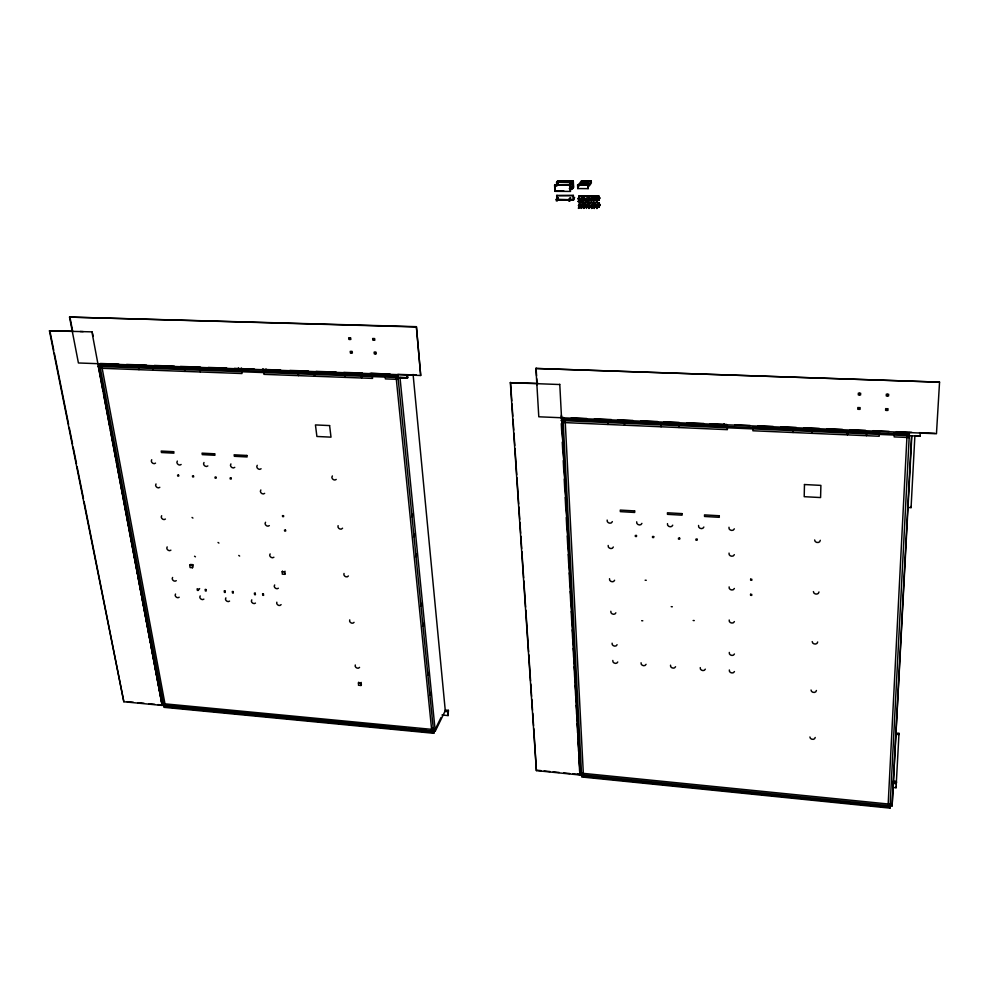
<?xml version="1.0" encoding="UTF-8"?>
<svg xmlns="http://www.w3.org/2000/svg" width="989" height="989" viewBox="0 0 989 989"><rect width="100%" height="100%" fill="white"/><g stroke="black" fill="none" stroke-linecap="round" stroke-linejoin="round"><path stroke-width="1.48" d="M793.054 432.514L793.116 428.596M811.771 433.318L811.858 429.399M847.425 434.876L847.548 430.932M858.897 409.372L858.959 407.653L857.834 407.517L857.772 409.236L858.897 409.372L860.059 409.322L860.121 407.604L858.959 407.653M859.416 394.994L859.49 393.263L858.353 393.14L858.291 394.871L859.416 394.994L860.578 394.957L860.653 393.226L859.49 393.263M939.55 382.15L535.927 368.464L538.795 416.789L936.459 433.751L939.55 382.15L535.927 368.464M866.463 435.692L866.611 431.748M886.762 410.472L886.836 408.741L887.998 408.692L887.924 410.423L885.612 410.336L885.687 408.605L886.836 408.741M887.405 396.033L887.479 394.302L888.654 394.252L888.567 395.996L886.255 395.909L886.329 394.166L887.479 394.302M888.097 805.553L907.012 435.469M562.988 417.791L581.717 776.983L889.976 808.124L909.435 432.552M572.742 773.843L892.103 805.961L911.537 435.654M911.809 436.322L892.103 805.961M892.993 787.454L896.059 787.751L896.368 782.175L893.302 781.879M907.989 507.468L911.067 507.629L914.887 435.865M893.265 782.398L896.331 782.695L899.001 733.356L895.923 733.072M561.122 420.56L920.042 436.186L920.215 433.021M920.042 436.186L915.443 435.642M899.001 733.356L898.927 734.567L895.861 734.295M896.059 787.751L896.145 786.23M896.368 782.175L896.269 783.696L893.203 783.399M896.331 782.695L896.405 781.434L893.351 781.137M911.067 507.629L911.141 506.393M889.976 808.124L890.137 805.676M607.159 520.078C606.442 523.008 611.437 524.578 612.352 521.611M608.186 545.471C607.469 548.363 612.414 549.921 613.328 547.004M609.521 578.713C608.828 581.557 613.687 583.102 614.602 580.246M610.819 611.276C610.151 614.058 614.935 615.591 615.863 612.821M612.104 643.184C611.462 645.916 616.147 647.436 617.087 644.717M612.797 660.454C612.166 663.162 616.815 664.67 617.754 661.987M636.693 521.809C635.939 524.776 640.983 526.333 641.91 523.366M641.07 662.766C640.415 665.498 645.1 666.994 646.064 664.311M667.476 523.626C666.697 526.618 671.791 528.151 672.73 525.184M670.517 665.177C669.837 667.934 674.572 669.405 675.549 666.722M698.568 525.456C697.752 528.485 702.895 529.993 703.859 527.026M700.261 667.6C699.557 670.394 704.329 671.84 705.33 669.157M728.98 527.248C728.139 530.302 733.331 531.798 734.32 528.831M729.041 553.086C728.225 556.102 733.344 557.586 734.345 554.656M729.128 586.897C728.337 589.852 733.368 591.323 734.37 588.467M729.214 620.004C728.448 622.897 733.393 624.356 734.394 621.574M729.301 652.419C728.547 655.274 733.418 656.708 734.431 653.989M729.338 669.973C728.609 672.792 733.43 674.226 734.444 671.543M192.027 517.457L192.917 518.063M194.549 556.226L195.426 556.819M820.314 540.303C820.091 543.542 814.615 543.109 814.652 539.957M818.979 591.966C818.719 595.118 813.391 594.636 813.403 591.583M218.025 542.466L218.915 543.072M817.68 641.997C817.396 645.063 812.204 644.531 812.204 641.577M816.432 690.47C816.123 693.45 811.054 692.881 811.029 690.013M815.22 737.46C814.874 740.365 809.929 739.747 809.904 736.978M238.757 555.447L239.647 556.053M276.821 602.19C275.795 604.514 279.702 606.863 281.111 604.625M338.114 525.666C336.952 528.138 341.106 530.611 342.565 528.188M344.011 573.472C342.886 575.895 346.954 578.293 348.4 575.957M581.557 774.807L577.502 773.942M349.735 619.88C348.635 622.254 352.628 624.578 354.062 622.341M538.239 383.423L510.349 382.694L536.397 770.616L580.147 775.017L561.406 415.083M646.262 580.296L645.137 580.222M355.298 664.967C354.223 667.278 358.142 669.528 359.563 667.377M642.788 620.783L641.663 620.709M672.335 606.764L671.21 606.677M694.278 620.585L693.141 620.499M536.397 770.616L533.776 728.646M441.959 714.998L448.091 715.566L448.376 710.325L445.31 710.04M448.091 715.566L448.376 710.325M434.666 729.857L433.615 732.008L163.865 706.097M441.032 717.495L433.652 732.528L163.939 706.603M99.543 363.729L164.1 707.345L433.751 733.294L435.197 728.782M396.132 377.415L431.76 730.859L435.247 731.192L445.285 710.708L413.093 374.448M433.343 727.644L433.454 731.118L163.89 704.848M580.147 775.017L559.774 384.214M358.71 682.2L358.475 685.253L360.936 685.476L361.442 684.623M360.936 685.476L361.17 682.422M151.713 459.724C150.081 461.851 153.616 464.991 155.533 463.112M156.015 483.955C154.395 486.069 157.906 489.159 159.81 487.317M177.315 461.072C175.659 463.223 179.207 466.375 181.148 464.484M161.652 515.726C160.045 517.816 163.519 520.832 165.41 519.052M203.994 462.493C202.288 464.645 205.873 467.822 207.838 465.918M167.178 546.892C165.596 548.957 169.032 551.899 170.899 550.168M597.109 208.506L597.813 206.998M599.136 206.071L600.125 204.55L599.161 206.886L595.23 206.862M598.988 206.726L595.044 206.701L598.988 206.726C602.153 200.878 591.682 200.792 595.044 206.701M596.701 208.506L597.405 206.998M230.919 463.915C229.164 466.091 232.798 469.281 234.764 467.364M594.414 208.481L595.057 202.56M596.577 205.415L597.715 204.327M596.59 205.836L597.294 204.327M598.901 200.223L598.741 195.896L594.785 195.871L594.785 200.038L598.901 200.223L599.866 197.899L597.245 197.874M593.993 208.481L594.698 206.973M591.917 208.469L592.634 206.961M594.599 204.303L593.956 206.033M596.416 201.397L597.554 200.31M596.429 201.805L597.146 200.31M594.302 205.811L594.612 204.711M599.866 197.899L598.877 199.407L594.933 199.37L593.721 201.793M590.025 205.996L590.062 206.825L593.981 206.849L594.995 205.329M172.593 577.465C171.023 579.492 174.447 582.373 176.277 580.691M594.785 200.038L598.728 200.062L598.741 195.896M596.738 199.123L597.455 197.627M591.496 208.456L592.213 206.961M589.221 208.444L589.938 206.936M591.373 205.378L592.522 204.29L591.805 205.786M591.385 205.786L592.522 204.29M589.716 202.77L593.808 202.547L589.716 202.77L589.877 206.664L593.808 206.689L589.877 206.664M596.33 199.123L597.035 197.627M257.239 465.312C255.459 467.488 259.106 470.702 261.096 468.774M594.698 197.862L593.684 199.37L589.741 199.333M588.814 206.812L588.64 202.51L584.709 202.485L584.895 206.775L588.814 206.812L589.84 205.292M594.03 199.11L594.748 197.615L594.018 198.69M593.536 200.025L589.592 200.001L593.721 200.186L594.735 198.678M588.801 208.444L589.518 206.936M175.535 594.03C173.977 596.046 177.377 598.889 179.194 597.232M586.316 208.419L587.454 206.911M591.212 201.36L592.362 200.273M589.407 204.266L588.776 205.996M591.224 201.768L591.941 200.273M589.11 205.774L589.419 204.674M586.613 205.749L587.33 204.253L586.18 205.341M591.533 199.086L592.25 197.602M589.432 196.094L593.548 195.871L589.432 196.094L589.592 200.001M584.709 206.614L588.801 206.404L584.709 206.614L584.709 202.485M583.621 208.395L584.338 206.886M584.029 208.395L584.759 206.899M588.504 201.336L589.654 200.26M588.517 201.756L589.246 200.26M586.193 205.749L587.33 204.253M588.64 202.51L584.536 202.733M591.113 199.086L591.83 197.59M260.836 489.963C259.056 492.114 262.691 495.266 264.656 493.375M583.918 205.724L584.647 204.228L583.893 205.316M588.814 198.665L589.135 197.577M589.531 197.825L588.504 199.333L584.573 199.308M583.658 206.763L583.473 202.473L579.554 202.448L579.739 206.738L583.658 206.763L584.697 205.242M588.356 199.988L584.425 199.963L588.542 200.149L589.568 198.641M581.112 207.962L582.274 206.874L581.544 208.382M581.124 208.37L582.274 206.874M586.007 201.323L587.169 200.235L586.44 201.731M586.032 201.731L587.169 200.235M583.621 205.947L584.66 204.426M200.198 595.91C198.604 597.937 202.028 600.793 203.87 599.124M583.473 202.473L579.381 202.683L579.554 206.577L583.473 206.602L579.554 206.577M581.433 205.712L582.162 204.204L581 205.292M585.908 199.049L587.058 197.565M584.252 196.057L588.356 195.834L584.252 196.057L584.425 199.963M578.417 207.937L579.591 206.849L578.849 208.358M578.441 208.358L579.591 206.849M583.312 201.299L584.474 200.223M583.325 201.719L584.054 200.223M581.013 205.712L582.162 204.204M578.738 205.687L579.467 204.191L578.318 205.687M581.248 201.694L581.989 200.211M583.943 197.54L583.609 198.628M583.337 199.296L584.375 197.788M583.176 199.951L579.257 199.926L583.374 200.112L584.412 198.616M265.534 522.254C263.779 524.38 267.376 527.458 269.317 525.629M580.84 201.694L581.569 200.198M578.553 201.682L579.294 200.186L578.12 201.262M580.704 198.604L581.866 197.528L581.136 199.024M580.716 199.012L581.866 197.528M579.084 196.02L583.189 195.797L579.084 196.02L579.257 199.926M588.158 188.627L588.183 184.745L577.601 184.943L577.761 188.565L588.158 188.627L588.183 184.745M578.145 201.682L579.294 200.186M225.875 597.863C224.243 599.903 227.705 602.771 229.559 601.102M578.009 198.591L579.171 197.516L578.417 198.591M578.021 198.999L578.763 197.516M578.441 198.999L578.775 197.924M591.261 180.938L591.348 182.99L589.259 185.994L589.172 183.917L591.261 180.938L581.359 180.9L579.208 183.88L579.307 185.944M588.443 181.964L581.792 181.84M270.145 553.914C268.402 556.003 271.975 559.008 273.891 557.24M573.496 198.962L574.584 197.429L573.533 199.988L557.128 199.865M573.533 199.988L573.323 195.377L556.659 195.575L556.869 199.667L573.299 199.778L556.214 199.37L556.288 200.903L558.34 199.531L558.266 197.985L556.214 199.37M332.366 475.944C330.462 478.144 334.208 481.383 336.235 479.43M251.799 599.841C250.118 601.893 253.617 604.774 255.471 603.092M573.299 199.778L573.323 195.377M569.701 201.002L570.628 198.072L568.601 199.444L568.663 200.99L569.701 201.002L569.59 198.06M569.627 199.457L570.628 198.072M577.761 188.565L577.774 184.696M274.67 584.956C272.939 587.021 276.487 589.963 278.379 588.232M557.487 181.086L573.311 181.148L573.595 187.304L572.52 188.714L569.441 188.701M572.31 188.516L573.385 187.106M570.406 191.421L570.517 184.671L554.594 185.141L554.916 191.334L570.406 191.421L570.121 184.955L571.271 183.398L569.293 184.943L569.33 185.771L570.443 183.385M572.52 188.516L572.223 182.124L573.101 180.938L557.685 180.876L556.584 182.273L556.77 185.586M570.294 188.664L571.444 187.106L570.616 187.094M570.332 189.492L571.444 187.106M570.517 184.671L554.594 185.141M573.101 181.148L573.397 187.514M569.429 188.491L572.718 188.516L572.433 182.335L573.311 181.148M282.495 571.024L282.261 574.139L284.745 574.312L285.327 573.533M570.159 185.784L571.271 183.398M284.745 574.312L284.993 571.197M557.24 199.37L558.266 197.985M420.696 375.486L416.394 326.679L69.527 317.098L78.415 362.975L420.696 375.486L416.394 326.679M554.916 191.334L555.014 184.597M72.58 331.266L49.45 330.821L123.835 701.757L162.233 705.441L98.307 363.729M557.475 183.336L556.325 185.709L557.475 183.336L558.34 184.164L557.153 185.722L556.992 182.273M558.291 183.336L556.288 184.894M97.837 366.437L407.245 377.897L407.196 374.67M556.795 182.273L572.062 182.569L573.113 181.346L557.709 181.284L556.807 182.471M407.48 377.996L407.604 376.624L407.48 377.996L398.258 377.65M123.835 701.757L84.09 501.596M198.159 590.421L197.911 588.912L197.108 588.851L197.367 590.359L198.159 590.421L199.642 588.603M192.521 567.723L192.781 564.657L190.37 564.484L189.715 565.251L190.111 567.55L192.521 567.723L192.781 564.657M49.45 330.821L92.311 331.871M349.587 337.855L350.65 337.818L350.835 339.45L348.857 339.388L348.672 337.756L349.587 337.855L349.772 339.499M373.582 338.597L374.633 338.547L374.819 340.191L372.828 340.129L372.655 338.485L373.582 338.597L373.755 340.241M351.132 351.478L352.183 351.429L352.368 353.061L350.403 352.999L350.217 351.367L351.132 351.478L351.318 353.11M375.029 352.269L376.092 352.22L376.265 353.852L374.287 353.79L374.114 352.158L375.029 352.269L375.202 353.901M589.741 181.395L590.569 181.407M572.223 182.124L556.782 182.063L556.943 185.351M556.584 182.273L572.433 182.335M579.208 183.88L589.172 183.917M557.512 184.152L558.34 184.164M570.48 184.214L571.308 184.214M569.293 184.943L570.121 184.955M577.601 184.943L588.01 184.992M570.653 187.922L571.481 187.922M555.323 190.778L563.767 190.828M556.659 195.575L573.113 195.674M594.624 196.119L598.568 196.143M594.884 202.807L598.827 202.832M592.349 204.488L594.958 204.513M69.527 317.098L416.171 326.963M80.171 331.5L83.2 331.587M100.334 363.482L118.841 364.162M126.543 364.434L146.582 365.176M154.284 365.448L174.324 366.177M180.493 366.412L200.52 367.142M208.234 367.426L226.728 368.093M234.43 368.378L254.47 369.107M262.172 369.392L280.666 370.071M289.913 370.405L308.407 371.073M316.121 371.357L336.161 372.087M343.863 372.371L362.357 373.051M370.059 373.323L390.099 374.065M397.813 374.337L416.307 375.016M371.32 373.422L385.549 373.941M99.741 364.657L241.477 369.861L242.008 373.533L100.421 368.242M263.445 370.665L372.136 374.658L372.544 378.404L263.952 374.349L263 368.81M397.875 375.597L384.981 375.128L385.376 378.886L398.258 379.368M99.827 365.262L397.924 376.24M399.779 377.316L407.715 377.699M510.349 382.694L559.613 384.523M560.54 417.395L563.619 417.519M571.321 417.853L586.737 418.508M594.438 418.842L611.387 419.559M617.544 419.818L632.948 420.473M640.662 420.807L657.598 421.524M663.767 421.784L679.171 422.439M686.873 422.773L703.822 423.49M709.991 423.749L726.94 424.479M734.642 424.8L750.045 425.455M757.747 425.789L773.163 426.444M780.865 426.766L796.269 427.433M803.97 427.755L819.386 428.41M827.088 428.744L842.492 429.399M850.194 429.721L865.61 430.376M873.312 430.709L889.185 431.427M896.417 431.686L911.821 432.341M919.535 432.675L934.939 433.33M563.05 418.755L727.372 425.789L727.385 429.659L563.248 422.538M909.373 433.578L894.34 432.935L894.155 436.903L909.175 437.546M563.075 419.41L909.348 434.258M189.715 565.251L192.138 565.424M281.927 571.803L284.412 571.988M358.203 683.053L360.676 683.275M444.654 711.388L447.72 711.672M163.395 703.698L433.355 729.511M163.877 704.873L168.476 705.318M171.542 705.614L179.207 706.344M182.273 706.641L189.925 707.37M192.991 707.667L199.123 708.248M202.189 708.544L209.853 709.286M212.919 709.57L220.584 710.312M223.65 710.596L229.782 711.19M234.381 711.635L240.512 712.216M243.578 712.513L251.243 713.242M254.309 713.539L261.974 714.268M265.04 714.565L271.171 715.158M275.77 715.591L281.902 716.184M284.968 716.481L292.633 717.21M295.699 717.507L301.83 718.088M306.429 718.533L312.561 719.114M317.16 719.559L323.292 720.153M326.358 720.437L334.022 721.179M337.076 721.476L343.208 722.057M347.807 722.502L353.938 723.083M358.537 723.528L364.669 724.109M367.735 724.405L373.867 724.999M378.466 725.432L384.597 726.025M389.196 726.458L395.328 727.051M398.394 727.348L406.059 728.077M409.125 728.374L415.256 728.955M419.855 729.4L425.987 729.993M430.586 730.426L433.652 730.723M127.198 701.683L133.342 702.277M137.941 702.709L144.085 703.303M148.696 703.748L154.828 704.329M157.906 704.625L165.25 705.305L101.83 366.511M581.507 773.188L890.187 804.193M536.557 770.196L541.082 770.654M544.098 770.95L550.131 771.568M553.148 771.865L559.181 772.471M563.705 772.928L569.726 773.534M581.656 775.685L890.051 806.777M581.668 776.217L890.013 807.333M50.105 332.069L53.752 350.23M54.358 353.258L68.612 424.405M69.218 427.421L72.556 444.073M73.161 447.102L76.499 463.754M77.105 466.783L83.484 498.567M70.157 318.322L72.741 331.636M98.937 366.387L162.616 705.033M92.595 333.392L93.164 336.421M91.965 332.143L162.233 705.441M98.331 366.387L102.905 390.68M103.474 393.721L109.767 427.124M110.335 430.153L115.762 459.007M116.343 462.048L122.624 495.452M123.192 498.493L128.632 527.335M129.2 530.376L137.496 574.411M138.064 577.452L141.489 595.675M142.057 598.704L150.353 642.739M150.921 645.78L162.072 704.996M138.312 366.066L138.955 369.688M152.702 366.598L153.332 370.22M184.275 367.76L184.869 371.394M199.766 368.328L200.347 371.975M238.411 367.908L238.769 370.368M241.378 368.019L241.736 370.479M266.004 368.922L266.35 371.382M298.035 371.926L298.517 375.647M314.143 372.519L314.613 376.24M344.815 373.644L345.248 377.39M361.183 374.25L361.591 377.996M400.001 377.551L435.247 731.192M411.943 514.033L412.252 517.111M413.946 534.011L414.255 537.089M415.949 553.988L416.258 557.067M420.869 603.166L421.178 606.245M422.872 623.144L423.181 626.222M427.804 672.322L428.113 675.4M429.807 692.3L430.104 695.378M397.763 374.633L433.751 733.294M406.961 374.967L407.245 377.897M510.547 382.384L511.783 400.854M511.993 403.932L512.809 416.245M513.019 419.324L513.748 430.091M513.946 433.17L514.774 445.483M514.985 448.561L516.74 474.72M516.938 477.798L518.693 503.97M518.904 507.036L519.732 519.349M519.942 522.427L520.659 533.207M520.869 536.285L521.697 548.598M521.895 551.664L523.651 577.836M523.861 580.914L525.616 607.073M525.827 610.151L528.608 651.702M528.818 654.78L530.574 680.939M530.772 684.017L531.6 696.33M531.81 699.408L532.527 710.176M532.737 713.254L533.566 725.567M536.1 368.168L536.557 375.709M536.73 378.725L537.089 384.77M561.814 420.572L580.395 774.56M561.282 423.638L561.69 431.34M562.259 442.108L562.667 449.797M563.236 460.577L563.718 469.812M564.212 479.047L564.768 489.815M565.176 497.504L565.745 508.284M566.24 517.519L566.722 526.754M567.204 535.989L567.698 545.223M568.181 554.446L568.663 563.681M569.157 572.915L569.726 583.695M570.121 591.385L570.69 602.153M571.185 611.387L571.667 620.622M572.149 629.857L572.643 639.092M573.126 648.327L573.62 657.561M574.102 666.796L574.671 677.564M575.079 685.266L575.647 696.033M576.13 705.268L576.612 714.503M577.106 723.738L577.588 732.973M578.071 742.207L578.565 751.442M579.047 760.665L579.616 771.445M557.227 197.985L557.314 199.518M556.894 195.266L557.314 200.915M565.176 420.733L583.411 774.881M579.257 195.773L579.443 200.087M584.425 195.81L584.61 200.124M583.189 195.797L583.374 200.112M593.548 195.871L593.721 200.186M593.808 202.547L593.981 206.849M589.605 195.847L589.778 200.161M588.356 195.834L588.542 200.149M607.716 420.671L607.864 424.479M599 202.584L599.161 206.886M594.785 195.871L594.896 198.48M624.393 421.388L624.516 425.196M660.998 422.946L661.085 426.791M678.961 423.712L679.023 427.557M724.121 423.712L724.133 426.296M750.577 594.302L750.577 595.304L751.739 595.39L751.739 594.389L750.577 594.302M750.639 579.195L750.639 580.209L751.813 580.283L751.813 579.27L750.639 579.195M752.889 426.877L752.876 430.771L879.209 436.248L879.382 432.292L752.889 426.877M804.465 484.536L804.205 496.688L820.586 497.554L820.895 485.389L804.465 484.536M588.393 182.767L581.087 182.829L588.393 182.767M589.469 181.247L582.15 181.333L589.469 181.247M587.676 182.31L581.408 182.384L587.676 182.31M329.597 425.579L315.442 424.924L316.9 436.47L331.006 437.15L329.597 425.579M173.644 451.689L161.207 451.046L161.467 452.529L173.903 453.172L173.644 451.689M214.675 453.803L202.053 453.147L202.288 454.631L214.91 455.286L214.675 453.803M246.891 455.459L234.133 454.804L234.356 456.3L247.114 456.955L246.891 455.459M178.564 475.14L177.575 475.079L177.736 476.055L178.725 476.105L178.564 475.14M193.473 475.969L192.472 475.907L192.632 476.883L193.634 476.933L193.473 475.969M215.985 477.217L214.984 477.155L215.132 478.132L216.134 478.194L215.985 477.217M231.092 478.046L230.078 477.996L230.227 478.973L231.241 479.035L231.092 478.046M634.641 510.905L620.276 510.089L620.326 511.634L634.691 512.463L634.641 510.905M682.027 513.612L667.439 512.784L667.476 514.342L682.051 515.182L682.027 513.612M719.275 515.751L704.514 514.898L704.539 516.468L719.287 517.321L719.275 515.751M636.471 535.506L635.321 535.432L635.358 536.458L636.496 536.533L636.471 535.506M653.667 536.557L652.517 536.495L652.542 537.509L653.692 537.583L653.667 536.557M679.653 538.152L678.491 538.078L678.503 539.104L679.666 539.178L679.653 538.152M697.084 539.215L695.922 539.141L695.935 540.167L697.109 540.241L697.084 539.215M283.484 515.689L282.471 515.628L282.607 516.592L283.62 516.654L283.484 515.689M285.512 530.129L284.498 530.067L284.634 531.019L285.636 531.081L285.512 530.129M205.922 589.506L205.119 589.456L205.378 590.965L206.182 591.026L205.922 589.506M224.998 590.94L224.194 590.878L224.441 592.399L225.245 592.46L224.998 590.94M233.095 591.546L232.279 591.484L232.526 593.004L233.33 593.066L233.095 591.546M255.199 593.215L254.383 593.153L254.618 594.673L255.434 594.735L255.199 593.215M263.383 593.82L262.567 593.759L262.79 595.291L263.618 595.353L263.383 593.82"/></g></svg>
